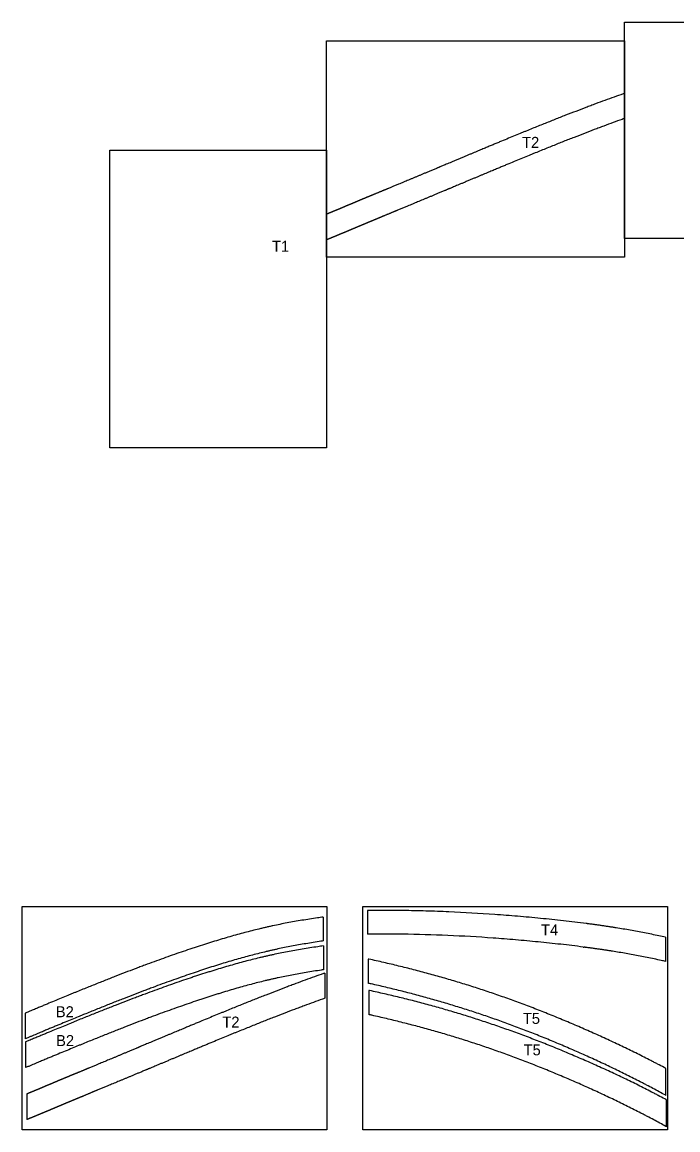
# Model space of a CAD drawing. Header units: inches. Extents: x -258 to 221, y -290 to -19.
# Drawn here: x -33.1 to 63.8, y -290.1 to -126.4 of the extents above; entities that cross this region are included whole.
import ezdxf

# ---------------------------------------------------------------- set-up
doc = ezdxf.new("R2010")
doc.units = ezdxf.units.IN
doc.header["$MEASUREMENT"] = 0

msp = doc.modelspace()

# ---------------------------------------------------------------- linework, layer by layer
for p, q in [((11.38, -258.61), (11.38, -262.14)), ((17.96, -257.64), (17.96, -261.14)), ((50.38, -259.58), (50.25, -259.56)), ((61.96, -261.58), (61.96, -265.16)), ((11.42, -262.87), (11.42, -266.41)), ((49.8, -263.04), (49.93, -263.05)), ((18.02, -264.81), (18.02, -268.39)), ((11.61, -266.9), (11.61, -270.61)), ((18.13, -269.44), (18.13, -273.03)), ((-32.62, -272.8), (-32.62, -276.6)), ((-32.58, -277.07), (-32.58, -280.86)), ((62.02, -284.97), (62.02, -280.99)), ((-32.39, -284.76), (-32.39, -288.54)), ((62.13, -289.61), (62.13, -285.62))]:
    msp.add_line(p, q)
for points in [[(55.89, -126.35), (99.89, -126.35), (99.89, -158.35), (55.89, -158.35)], [(11.89, -129.11), (55.89, -129.11), (55.89, -161.11), (11.89, -161.11)], [(-20.11, -145.25), (11.89, -145.25), (11.89, -189.25), (-20.11, -189.25)], [(-33.08, -257.05), (11.92, -257.05), (11.92, -290.05), (-33.08, -290.05)], [(17.27, -257.05), (62.27, -257.05), (62.27, -290.05), (17.27, -290.05)]]:
    msp.add_lwpolyline(points, close=True)
at = {"color": 7, "linetype": 'Continuous', "lineweight": 25}
for points, degree, knots in [([(55.89, -136.89), (55.82, -136.91), (55.32, -137.09), (54.38, -137.42), (53.02, -137.92), (51.86, -138.34), (50.92, -138.7), (49.96, -139.06), (48.73, -139.53), (47.46, -140.02), (46.42, -140.42), (45.37, -140.84), (44.27, -141.28), (43.14, -141.73), (42.28, -142.08), (41.54, -142.38), (40.94, -142.63), (40.32, -142.88), (39.52, -143.21), (38.52, -143.62), (37.64, -143.99), (36.91, -144.29), (36.45, -144.48), (36.07, -144.64), (35.69, -144.8), (35.16, -145.02), (34.47, -145.31), (33.83, -145.57), (33.29, -145.8), (32.87, -145.97), (32.44, -146.16), (32.06, -146.32), (31.75, -146.45), (31.51, -146.54), (31.27, -146.65), (31.03, -146.75), (30.79, -146.85), (30.48, -146.98), (30.13, -147.13), (29.75, -147.29), (29.41, -147.43), (29.13, -147.55), (28.88, -147.65), (28.72, -147.72), (28.6, -147.77), (28.53, -147.8), (28.47, -147.82), (28.38, -147.86), (28.27, -147.9), (28.15, -147.96), (27.98, -148.03), (27.77, -148.12), (27.52, -148.22), (27.2, -148.35), (26.82, -148.51), (26.45, -148.67), (26.17, -148.78), (25.9, -148.9), (25.56, -149.04), (25.16, -149.2), (24.77, -149.37), (24.38, -149.53), (23.87, -149.74), (23.26, -150), (22.27, -150.41), (21.53, -150.72), (21.03, -150.92)], 3, [0.6227187, 0.6227187, 0.6227187, 0.6227187, 0.6249976, 0.6406227, 0.6562478, 0.671873, 0.6796855, 0.6874981, 0.7031232, 0.7187483, 0.7265609, 0.7343734, 0.7499986, 0.7578111, 0.7656237, 0.7734362, 0.7773425, 0.7812488, 0.7890614, 0.7968739, 0.8046865, 0.8085928, 0.812499, 0.8144522, 0.8164053, 0.8203116, 0.8242179, 0.8281242, 0.8300773, 0.8320304, 0.8339836, 0.8359367, 0.8369133, 0.8378899, 0.8388664, 0.839843, 0.8408196, 0.8417961, 0.8437493, 0.8457024, 0.8476556, 0.8496087, 0.8515618, 0.853515, 0.8544916, 0.8554681, 0.8564447, 0.8574213, 0.8593744, 0.8613275, 0.8632807, 0.867187, 0.8710932, 0.8749995, 0.8828121, 0.8906246, 0.8945309, 0.8984372, 0.9062498, 0.9140623, 0.9218749, 0.9296874, 0.9375, 0.9531251, 0.9687502, 1.0000005, 1.0000005, 1.0000005, 1.0000005]), ([(55.89, -140.6), (55.77, -140.64), (55.22, -140.84), (54.22, -141.2), (53.08, -141.62), (52.15, -141.97), (51.2, -142.33), (49.99, -142.79), (48.73, -143.28), (47.7, -143.68), (46.66, -144.09), (45.57, -144.53), (44.45, -144.98), (43.59, -145.33), (42.86, -145.63), (42.26, -145.87), (41.65, -146.12), (40.85, -146.44), (39.85, -146.86), (38.98, -147.22), (38.26, -147.52), (37.79, -147.71), (37.42, -147.87), (37.04, -148.03), (36.51, -148.25), (35.82, -148.54), (35.18, -148.8), (34.65, -149.03), (34.23, -149.2), (33.79, -149.39), (33.41, -149.54), (33.1, -149.67), (32.87, -149.77), (32.63, -149.87), (32.38, -149.98), (32.14, -150.08), (31.84, -150.21), (31.48, -150.35), (31.1, -150.51), (30.77, -150.65), (30.48, -150.78), (30.23, -150.88), (30.07, -150.95), (29.96, -150.99), (29.89, -151.02), (29.82, -151.05), (29.73, -151.09), (29.63, -151.13), (29.5, -151.19), (29.33, -151.26), (29.12, -151.35), (28.87, -151.45), (28.55, -151.58), (28.17, -151.74), (27.8, -151.9), (27.52, -152.01), (27.25, -152.13), (26.91, -152.27), (26.51, -152.44), (26.11, -152.6), (25.73, -152.76), (25.34, -152.92), (24.97, -153.08), (24.48, -153.28), (23.61, -153.64), (22.87, -153.95), (22.38, -154.15)], 3, [0.6366288, 0.6366288, 0.6366288, 0.6366288, 0.640626, 0.6562509, 0.6718759, 0.6796883, 0.6875008, 0.7031257, 0.7187507, 0.7265632, 0.7343756, 0.7500006, 0.757813, 0.7656255, 0.773438, 0.7773442, 0.7812504, 0.7890629, 0.7968754, 0.8046879, 0.8085941, 0.8125003, 0.8144534, 0.8164066, 0.8203128, 0.824219, 0.8281253, 0.8300784, 0.8320315, 0.8339846, 0.8359377, 0.8369143, 0.8378909, 0.8388674, 0.839844, 0.8408205, 0.8417971, 0.8437502, 0.8457033, 0.8476565, 0.8496096, 0.8515627, 0.8535158, 0.8544924, 0.8554689, 0.8564455, 0.857422, 0.8593752, 0.8613283, 0.8632814, 0.8671876, 0.8710939, 0.8750001, 0.8828126, 0.890625, 0.8945313, 0.8984375, 0.90625, 0.9140625, 0.9218749, 0.9296874, 0.9374999, 0.9453123, 0.9531248, 0.9687498, 0.9999996, 0.9999996, 0.9999996, 0.9999996]), ([(21.03, -150.92), (20.22, -151.26), (19.19, -151.69), (18.62, -151.93), (18.08, -152.15), (17.63, -152.34), (17.31, -152.47), (17.1, -152.56), (16.96, -152.62), (16.9, -152.65), (16.87, -152.66), (16.85, -152.66), (16.81, -152.68), (16.72, -152.72), (16.57, -152.78), (16.35, -152.88), (16.02, -153.01), (15.59, -153.2), (15.24, -153.34), (15.06, -153.42), (14.95, -153.46), (14.87, -153.5), (14.79, -153.53), (14.74, -153.55), (14.66, -153.59), (14.47, -153.67), (14.18, -153.79), (13.87, -153.92), (13.58, -154.04), (13.35, -154.14), (13.19, -154.2), (13.07, -154.25), (12.97, -154.3), (12.9, -154.32), (12.85, -154.35), (12.81, -154.37), (12.77, -154.38), (12.75, -154.39), (12.74, -154.39), (12.73, -154.4), (12.72, -154.4), (12.71, -154.4), (12.7, -154.41), (12.68, -154.42), (12.65, -154.43), (12.6, -154.45), (12.53, -154.48), (12.44, -154.52), (12.31, -154.57), (12.16, -154.64), (11.98, -154.71), (11.89, -154.75)], 2, [-0.0000012, -0.0000012, -0.0000012, 0.0843935, 0.1181514, 0.1519092, 0.1856671, 0.2109855, 0.2278645, 0.2405237, 0.2468533, 0.2494906, 0.2505455, 0.2521279, 0.2574026, 0.2658421, 0.2785013, 0.2953802, 0.3206986, 0.346017, 0.3586762, 0.3650058, 0.3692256, 0.3734453, 0.3766101, 0.37872, 0.3839946, 0.3966538, 0.4135328, 0.4304117, 0.4472906, 0.4599499, 0.4683893, 0.4768288, 0.4831584, 0.4873781, 0.4915979, 0.4947627, 0.4968725, 0.4984549, 0.4992461, 0.4997736, 0.5003011, 0.5008285, 0.5016197, 0.5032021, 0.505312, 0.5084768, 0.5126965, 0.5190261, 0.5274656, 0.5359051, 0.547537, 0.547537, 0.547537]), ([(22.38, -154.15), (21.53, -154.51), (20.38, -154.98), (19.78, -155.24), (19.31, -155.43), (18.86, -155.62), (18.51, -155.77), (18.34, -155.84), (18.28, -155.86), (18.22, -155.89), (18.18, -155.91), (18.12, -155.93), (18, -155.98), (17.82, -156.06), (17.54, -156.17), (17.18, -156.32), (16.86, -156.46), (16.62, -156.56), (16.44, -156.63), (16.32, -156.69), (16.23, -156.72), (16.19, -156.74), (16.15, -156.76), (16.11, -156.77), (16.06, -156.79), (15.98, -156.83), (15.84, -156.89), (15.66, -156.96), (15.34, -157.1), (14.96, -157.26), (14.67, -157.38), (14.48, -157.46), (14.35, -157.51), (14.27, -157.55), (14.21, -157.57), (14.16, -157.59), (14.12, -157.61), (14.1, -157.62), (14.09, -157.62), (14.08, -157.63), (14.07, -157.63), (14.06, -157.63), (14.05, -157.64), (14.03, -157.65), (14, -157.66), (13.94, -157.69), (13.87, -157.71), (13.79, -157.75), (13.67, -157.8), (13.51, -157.86), (13.28, -157.96), (13.03, -158.06), (12.79, -158.16), (12.55, -158.26), (12.35, -158.34), (12.2, -158.4), (12.11, -158.44), (12.04, -158.47), (12.01, -158.48), (12, -158.49), (11.98, -158.49), (11.97, -158.5), (11.95, -158.51), (11.91, -158.52), (11.89, -158.53)], 2, [0.0000009, 0.0000009, 0.0000009, 0.088243, 0.132364, 0.161778, 0.191192, 0.2206061, 0.2389898, 0.244505, 0.2481817, 0.2518585, 0.2555352, 0.2610504, 0.2720806, 0.2867876, 0.3088481, 0.3309087, 0.3456157, 0.3566459, 0.3639994, 0.3695146, 0.3722721, 0.3741105, 0.3759489, 0.3777873, 0.3805448, 0.3860599, 0.3934135, 0.4044437, 0.4265042, 0.4485647, 0.4632718, 0.474302, 0.4816555, 0.4871706, 0.4908474, 0.4945242, 0.4972817, 0.4986605, 0.4993499, 0.4998095, 0.5002691, 0.5007287, 0.5014181, 0.5027968, 0.5055544, 0.5092312, 0.5129079, 0.518423, 0.5257766, 0.5368068, 0.5515138, 0.5662208, 0.5809278, 0.5956349, 0.6066651, 0.6140186, 0.6195337, 0.6222913, 0.6236701, 0.6245893, 0.6255085, 0.6264277, 0.6278064, 0.6304376, 0.6304376, 0.6304376]), ([(11.38, -258.61), (11.1, -258.65), (10.43, -258.74), (9.38, -258.9), (8.24, -259.09), (7.13, -259.28), (6.05, -259.48), (5, -259.68), (4.13, -259.86), (3.44, -260.01), (2.93, -260.13), (2.42, -260.25), (1.73, -260.41), (0.86, -260.63), (-0.2, -260.9), (-1.29, -261.19), (-2.39, -261.51), (-3.52, -261.84), (-4.48, -262.13), (-5.26, -262.37), (-6.05, -262.62), (-6.86, -262.88), (-7.69, -263.15), (-8.53, -263.43), (-9.6, -263.79), (-10.9, -264.24), (-12.22, -264.71), (-13.58, -265.2), (-14.74, -265.63), (-15.68, -265.98), (-16.64, -266.35), (-17.87, -266.81), (-19.14, -267.31), (-20.17, -267.71), (-21.23, -268.13), (-22.32, -268.57), (-23.45, -269.02), (-24.32, -269.37), (-25.06, -269.67), (-25.66, -269.92), (-26.28, -270.17), (-27.07, -270.5), (-28.08, -270.91), (-28.96, -271.27), (-29.68, -271.58), (-30.15, -271.77), (-30.52, -271.93), (-30.91, -272.09), (-31.44, -272.31), (-32.05, -272.56), (-32.46, -272.73), (-32.62, -272.8)], 3, [0.317412, 0.317412, 0.317412, 0.317412, 0.3281203, 0.3437454, 0.3593706, 0.3749957, 0.3906208, 0.4062459, 0.421871, 0.4296836, 0.4374962, 0.4453087, 0.4531213, 0.4687464, 0.4843715, 0.4999966, 0.5156218, 0.5312469, 0.546872, 0.5546846, 0.5624971, 0.5781222, 0.5859348, 0.5937474, 0.6093725, 0.6249976, 0.6406227, 0.6562478, 0.671873, 0.6796855, 0.6874981, 0.7031232, 0.7187483, 0.7265609, 0.7343734, 0.7499986, 0.7578111, 0.7656237, 0.7734362, 0.7773425, 0.7812488, 0.7890614, 0.7968739, 0.8046865, 0.8085928, 0.812499, 0.8144522, 0.8164053, 0.8203116, 0.8242179, 0.8267344, 0.8267344, 0.8267344, 0.8267344]), ([(23.17, -257.64), (23.14, -257.64), (23.07, -257.64), (22.93, -257.64), (22.7, -257.63), (22.38, -257.63), (22.08, -257.63), (21.84, -257.62), (21.62, -257.62), (21.33, -257.62), (20.88, -257.62), (20.31, -257.62), (19.64, -257.62), (18.96, -257.62), (18.4, -257.63), (18.07, -257.63), (17.96, -257.64)], 3, [-0.00000721, -0.00000721, -0.00000721, -0.00000721, 0.00096936, 0.00194593, 0.00389907, 0.00780535, 0.01171163, 0.01366477, 0.01561791, 0.01952419, 0.02343047, 0.03124303, 0.03905559, 0.04686815, 0.05468071, 0.05851507, 0.05851507, 0.05851507, 0.05851507]), ([(50.25, -259.56), (49.12, -259.42), (46.87, -259.15), (43.5, -258.8), (40.12, -258.49), (35.61, -258.13), (31.09, -257.87), (26.57, -257.7), (24.3, -257.66), (23.17, -257.64)], 3, [-0.000013, -0.000013, -0.000013, -0.000013, 0.125058, 0.250129, 0.3752, 0.500271, 0.750413, 0.875484, 1.000555, 1.000555, 1.000555, 1.000555]), ([(61.96, -261.58), (61.64, -261.51), (60.59, -261.29), (58.86, -260.94), (57.1, -260.61), (55.71, -260.37), (54.85, -260.23), (54.16, -260.12), (53.64, -260.04), (53.12, -259.96), (52.6, -259.88), (52.16, -259.82), (51.81, -259.77), (51.59, -259.74), (51.42, -259.72), (51.24, -259.69), (51, -259.66), (50.75, -259.63), (50.54, -259.6), (50.43, -259.59), (50.38, -259.58)], 3, [0.8298899, 0.8298899, 0.8298899, 0.8298899, 0.843759, 0.8750098, 0.9062607, 0.9218861, 0.9375115, 0.9453243, 0.953137, 0.9609497, 0.9687624, 0.9765751, 0.9804815, 0.9843878, 0.986341, 0.9882942, 0.9922005, 0.9961069, 0.9980601, 1.0000133, 1.0000133, 1.0000133, 1.0000133]), ([(23.12, -261.14), (23.09, -261.14), (23.02, -261.14), (22.89, -261.14), (22.72, -261.13), (22.53, -261.13), (22.28, -261.13), (21.98, -261.13), (21.54, -261.12), (20.98, -261.12), (20.32, -261.12), (19.65, -261.12), (18.99, -261.12), (18.42, -261.13), (18.08, -261.13), (17.96, -261.14)], 3, [0.00000335, 0.00000335, 0.00000335, 0.00000335, 0.00097991, 0.00195647, 0.00390959, 0.00586271, 0.00781582, 0.01172206, 0.01562829, 0.02344077, 0.03125324, 0.03906571, 0.04687818, 0.05469065, 0.05906756, 0.05906756, 0.05906756, 0.05906756]), ([(49.8, -263.04), (48.7, -262.89), (46.48, -262.63), (43.15, -262.28), (39.82, -261.97), (35.37, -261.62), (29.81, -261.3), (25.35, -261.17), (23.12, -261.14)], 3, [0, 0, 0, 0, 0.125064, 0.250128, 0.375193, 0.500257, 0.750385, 1.000514, 1.000514, 1.000514, 1.000514]), ([(11.38, -262.14), (11.27, -262.16), (10.78, -262.23), (9.92, -262.36), (8.82, -262.54), (7.75, -262.72), (6.7, -262.92), (5.69, -263.11), (4.86, -263.29), (4.2, -263.43), (3.71, -263.54), (3.22, -263.66), (2.56, -263.81), (1.72, -264.02), (0.69, -264.28), (-0.35, -264.57), (-1.43, -264.87), (-2.52, -265.19), (-3.46, -265.47), (-4.22, -265.71), (-4.99, -265.95), (-5.78, -266.21), (-6.59, -266.47), (-7.42, -266.75), (-8.46, -267.1), (-9.74, -267.55), (-11.04, -268.01), (-12.38, -268.49), (-13.52, -268.91), (-14.45, -269.26), (-15.4, -269.62), (-16.61, -270.08), (-17.87, -270.57), (-18.89, -270.97), (-19.94, -271.38), (-21.02, -271.82), (-22.14, -272.27), (-23.01, -272.62), (-23.74, -272.91), (-24.34, -273.16), (-24.95, -273.41), (-25.74, -273.73), (-26.74, -274.15), (-27.62, -274.51), (-28.34, -274.81), (-28.8, -275), (-29.18, -275.16), (-29.56, -275.32), (-30.09, -275.54), (-30.78, -275.83), (-31.41, -276.09), (-31.95, -276.32), (-32.31, -276.47), (-32.54, -276.56), (-32.62, -276.6)], 3, [0.3238958, 0.3238958, 0.3238958, 0.3238958, 0.3281271, 0.3437521, 0.359377, 0.375002, 0.3906269, 0.4062518, 0.4218768, 0.4296893, 0.4375017, 0.4453142, 0.4531267, 0.4687516, 0.4843766, 0.5000015, 0.5156264, 0.5312514, 0.5468763, 0.5546888, 0.5625013, 0.5781262, 0.5859387, 0.5937511, 0.6093761, 0.625001, 0.640626, 0.6562509, 0.6718759, 0.6796883, 0.6875008, 0.7031257, 0.7187507, 0.7265632, 0.7343756, 0.7500006, 0.757813, 0.7656255, 0.773438, 0.7773442, 0.7812504, 0.7890629, 0.7968754, 0.8046879, 0.8085941, 0.8125003, 0.8144534, 0.8164066, 0.8203128, 0.824219, 0.8281253, 0.8300784, 0.8320315, 0.8331617, 0.8331617, 0.8331617, 0.8331617]), ([(11.42, -262.87), (11.14, -262.91), (10.47, -263.01), (9.43, -263.16), (8.29, -263.35), (7.18, -263.54), (6.09, -263.74), (5.04, -263.95), (4.17, -264.13), (3.48, -264.28), (2.97, -264.39), (2.46, -264.51), (1.77, -264.67), (0.9, -264.89), (-0.16, -265.16), (-1.25, -265.46), (-2.35, -265.77), (-3.48, -266.1), (-4.44, -266.39), (-5.22, -266.63), (-6.01, -266.88), (-6.82, -267.14), (-7.65, -267.41), (-8.49, -267.69), (-9.56, -268.05), (-10.86, -268.51), (-12.18, -268.97), (-13.54, -269.47), (-14.7, -269.89), (-15.64, -270.25), (-16.6, -270.61), (-17.83, -271.08), (-19.09, -271.57), (-20.13, -271.98), (-21.19, -272.39), (-22.28, -272.83), (-23.41, -273.28), (-24.28, -273.63), (-25.02, -273.93), (-25.62, -274.18), (-26.23, -274.43), (-27.03, -274.76), (-28.04, -275.17), (-28.92, -275.54), (-29.64, -275.84), (-30.11, -276.03), (-30.48, -276.19), (-30.87, -276.35), (-31.39, -276.57), (-32.01, -276.82), (-32.42, -277), (-32.58, -277.07)], 3, [0.317412, 0.317412, 0.317412, 0.317412, 0.3281203, 0.3437454, 0.3593706, 0.3749957, 0.3906208, 0.4062459, 0.421871, 0.4296836, 0.4374962, 0.4453087, 0.4531213, 0.4687464, 0.4843715, 0.4999966, 0.5156218, 0.5312469, 0.546872, 0.5546846, 0.5624971, 0.5781222, 0.5859348, 0.5937474, 0.6093725, 0.6249976, 0.6406227, 0.6562478, 0.671873, 0.6796855, 0.6874981, 0.7031232, 0.7187483, 0.7265609, 0.7343734, 0.7499986, 0.7578111, 0.7656237, 0.7734362, 0.7773425, 0.7812488, 0.7890614, 0.7968739, 0.8046865, 0.8085928, 0.812499, 0.8144522, 0.8164053, 0.8203116, 0.8242179, 0.8267344, 0.8267344, 0.8267344, 0.8267344]), ([(61.96, -265.16), (61.75, -265.11), (61.19, -264.99), (59.93, -264.72), (58.2, -264.38), (56.48, -264.06), (55.13, -263.82), (54.29, -263.69), (53.62, -263.58), (53.11, -263.5), (52.6, -263.42), (52.09, -263.35), (51.58, -263.28), (51.16, -263.22), (50.82, -263.17), (50.54, -263.13), (50.29, -263.1), (50.09, -263.07), (49.98, -263.06), (49.93, -263.05)], 3, [0.819116, 0.819116, 0.819116, 0.819116, 0.8281186, 0.8437432, 0.8749926, 0.9062419, 0.9218666, 0.9374913, 0.9453036, 0.953116, 0.9609283, 0.9687406, 0.976553, 0.9843653, 0.9882715, 0.9921777, 0.9960838, 0.9980369, 0.99999, 0.99999, 0.99999, 0.99999]), ([(62.02, -280.99), (61.94, -280.94), (61.53, -280.72), (60.96, -280.42), (60.3, -280.08), (59.64, -279.74), (58.81, -279.32), (57.81, -278.81), (56.8, -278.31), (55.44, -277.66), (53.7, -276.84), (51.56, -275.86), (49.41, -274.91), (47.25, -273.99), (45.45, -273.25), (44.01, -272.67), (42.57, -272.11), (40.79, -271.43), (38.66, -270.65), (36.53, -269.91), (34.77, -269.32), (33.36, -268.86), (32.3, -268.53), (31.24, -268.21), (29.82, -267.78), (28.03, -267.27), (26.22, -266.78), (24.75, -266.39), (23.64, -266.11), (22.54, -265.84), (21.43, -265.57), (20.33, -265.32), (19.24, -265.07), (18.47, -264.9), (18.07, -264.82), (18.02, -264.81)], 3, [0.1829995, 0.1829995, 0.1829995, 0.1829995, 0.1874909, 0.2031164, 0.2109291, 0.2187418, 0.2343672, 0.2499927, 0.2656181, 0.2812435, 0.3124944, 0.3437452, 0.3749961, 0.406247, 0.4374978, 0.4531232, 0.4687487, 0.4999995, 0.5312504, 0.5625012, 0.5937521, 0.6093775, 0.625003, 0.6406284, 0.6562538, 0.6875047, 0.7187555, 0.734381, 0.7500064, 0.7656318, 0.7812573, 0.7968827, 0.8125081, 0.8281335, 0.8298899, 0.8298899, 0.8298899, 0.8298899]), ([(11.42, -266.41), (11.31, -266.42), (10.83, -266.49), (9.97, -266.62), (8.86, -266.8), (7.79, -266.99), (6.75, -267.18), (5.73, -267.38), (4.9, -267.55), (4.24, -267.69), (3.75, -267.8), (3.26, -267.92), (2.6, -268.07), (1.76, -268.28), (0.73, -268.55), (-0.31, -268.83), (-1.39, -269.13), (-2.48, -269.45), (-3.42, -269.74), (-4.18, -269.97), (-4.95, -270.22), (-5.74, -270.47), (-6.55, -270.74), (-7.38, -271.01), (-8.42, -271.37), (-9.7, -271.81), (-11, -272.27), (-12.34, -272.75), (-13.48, -273.17), (-14.41, -273.52), (-15.36, -273.88), (-16.57, -274.34), (-17.82, -274.83), (-18.85, -275.23), (-19.9, -275.65), (-20.98, -276.08), (-22.1, -276.53), (-22.97, -276.88), (-23.7, -277.18), (-24.3, -277.42), (-24.91, -277.67), (-25.7, -278), (-26.7, -278.41), (-27.58, -278.77), (-28.3, -279.07), (-28.76, -279.26), (-29.14, -279.42), (-29.52, -279.58), (-30.05, -279.8), (-30.74, -280.09), (-31.37, -280.35), (-31.91, -280.58), (-32.27, -280.73), (-32.5, -280.82), (-32.58, -280.86)], 3, [0.3238958, 0.3238958, 0.3238958, 0.3238958, 0.3281271, 0.3437521, 0.359377, 0.375002, 0.3906269, 0.4062518, 0.4218768, 0.4296893, 0.4375017, 0.4453142, 0.4531267, 0.4687516, 0.4843766, 0.5000015, 0.5156264, 0.5312514, 0.5468763, 0.5546888, 0.5625013, 0.5781262, 0.5859387, 0.5937511, 0.6093761, 0.625001, 0.640626, 0.6562509, 0.6718759, 0.6796883, 0.6875008, 0.7031257, 0.7187507, 0.7265632, 0.7343756, 0.7500006, 0.757813, 0.7656255, 0.773438, 0.7773442, 0.7812504, 0.7890629, 0.7968754, 0.8046879, 0.8085941, 0.8125003, 0.8144534, 0.8164066, 0.8203128, 0.824219, 0.8281253, 0.8300784, 0.8320315, 0.8331617, 0.8331617, 0.8331617, 0.8331617]), ([(11.61, -266.9), (11.55, -266.92), (11.05, -267.1), (10.1, -267.43), (8.74, -267.92), (7.58, -268.35), (6.64, -268.7), (5.68, -269.07), (4.45, -269.54), (3.19, -270.03), (2.15, -270.43), (1.09, -270.85), (0, -271.29), (-1.13, -271.74), (-2, -272.09), (-2.74, -272.39), (-3.34, -272.64), (-3.95, -272.89), (-4.75, -273.22), (-5.76, -273.63), (-6.64, -274), (-7.36, -274.3), (-7.83, -274.49), (-8.2, -274.65), (-8.59, -274.81), (-9.11, -275.03), (-9.81, -275.32), (-10.44, -275.58), (-10.98, -275.81), (-11.4, -275.98), (-11.84, -276.17), (-12.21, -276.32), (-12.52, -276.45), (-12.76, -276.55), (-13, -276.65), (-13.25, -276.76), (-13.49, -276.86), (-13.79, -276.99), (-14.15, -277.14), (-14.53, -277.29), (-14.86, -277.44), (-15.15, -277.56), (-15.39, -277.66), (-15.56, -277.73), (-15.67, -277.77), (-15.74, -277.8), (-15.81, -277.83), (-15.89, -277.87), (-16, -277.91), (-16.13, -277.97), (-16.3, -278.04), (-16.51, -278.13), (-16.75, -278.23), (-17.07, -278.36), (-17.46, -278.52), (-17.82, -278.67), (-18.1, -278.79), (-18.38, -278.91), (-18.71, -279.05), (-19.11, -279.21), (-19.51, -279.38), (-19.89, -279.54), (-20.4, -279.75), (-21.02, -280.01), (-22.01, -280.42), (-22.75, -280.73), (-23.24, -280.93)], 3, [0.6227187, 0.6227187, 0.6227187, 0.6227187, 0.6249976, 0.6406227, 0.6562478, 0.671873, 0.6796855, 0.6874981, 0.7031232, 0.7187483, 0.7265609, 0.7343734, 0.7499986, 0.7578111, 0.7656237, 0.7734362, 0.7773425, 0.7812488, 0.7890614, 0.7968739, 0.8046865, 0.8085928, 0.812499, 0.8144522, 0.8164053, 0.8203116, 0.8242179, 0.8281242, 0.8300773, 0.8320304, 0.8339836, 0.8359367, 0.8369133, 0.8378899, 0.8388664, 0.839843, 0.8408196, 0.8417961, 0.8437493, 0.8457024, 0.8476556, 0.8496087, 0.8515618, 0.853515, 0.8544916, 0.8554681, 0.8564447, 0.8574213, 0.8593744, 0.8613275, 0.8632807, 0.867187, 0.8710932, 0.8749995, 0.8828121, 0.8906246, 0.8945309, 0.8984372, 0.9062498, 0.9140623, 0.9218749, 0.9296874, 0.9375, 0.9531251, 0.9687502, 1.0000005, 1.0000005, 1.0000005, 1.0000005]), ([(62.02, -284.97), (61.98, -284.95), (61.65, -284.77), (61.02, -284.42), (60.11, -283.93), (59.33, -283.52), (58.69, -283.19), (58.04, -282.85), (57.23, -282.44), (56.25, -281.95), (55.26, -281.46), (53.93, -280.81), (52.23, -280.01), (50.13, -279.05), (48.02, -278.12), (45.9, -277.22), (44.13, -276.49), (42.72, -275.93), (41.31, -275.38), (39.56, -274.71), (37.48, -273.95), (35.4, -273.22), (33.67, -272.64), (32.29, -272.2), (31.26, -271.88), (30.23, -271.56), (28.84, -271.14), (27.09, -270.64), (25.31, -270.16), (23.88, -269.78), (22.8, -269.51), (21.71, -269.24), (20.63, -268.98), (19.55, -268.73), (18.68, -268.53), (18.18, -268.42), (18.02, -268.39)], 3, [0.1538315, 0.1538315, 0.1538315, 0.1538315, 0.1562575, 0.1718822, 0.1875069, 0.2031315, 0.2109439, 0.2187562, 0.2343809, 0.2500056, 0.2656302, 0.2812549, 0.3125043, 0.3437536, 0.375003, 0.4062523, 0.4375017, 0.4531263, 0.468751, 0.5000004, 0.5312497, 0.5624991, 0.5937484, 0.6093731, 0.6249978, 0.6406225, 0.6562471, 0.6874965, 0.7187458, 0.7343705, 0.7499952, 0.7656199, 0.7812445, 0.7968692, 0.8124939, 0.819116, 0.819116, 0.819116, 0.819116]), ([(62.13, -285.62), (62.04, -285.58), (61.64, -285.36), (61.07, -285.06), (60.41, -284.72), (59.75, -284.38), (58.92, -283.95), (57.92, -283.45), (56.91, -282.95), (55.54, -282.29), (53.81, -281.47), (51.67, -280.5), (49.52, -279.55), (47.36, -278.63), (45.56, -277.89), (44.12, -277.31), (42.68, -276.75), (40.9, -276.07), (38.77, -275.29), (36.64, -274.55), (34.87, -273.96), (33.46, -273.5), (32.41, -273.17), (31.35, -272.85), (29.93, -272.42), (28.14, -271.91), (26.32, -271.41), (24.86, -271.03), (23.75, -270.75), (22.65, -270.48), (21.54, -270.21), (20.44, -269.96), (19.34, -269.71), (18.58, -269.54), (18.17, -269.45), (18.13, -269.44)], 3, [0.1829995, 0.1829995, 0.1829995, 0.1829995, 0.1874909, 0.2031164, 0.2109291, 0.2187418, 0.2343672, 0.2499927, 0.2656181, 0.2812435, 0.3124944, 0.3437452, 0.3749961, 0.406247, 0.4374978, 0.4531232, 0.4687487, 0.4999995, 0.5312504, 0.5625012, 0.5937521, 0.6093775, 0.625003, 0.6406284, 0.6562538, 0.6875047, 0.7187555, 0.734381, 0.7500064, 0.7656318, 0.7812573, 0.7968827, 0.8125081, 0.8281335, 0.8298899, 0.8298899, 0.8298899, 0.8298899]), ([(11.61, -270.61), (11.5, -270.65), (10.95, -270.85), (9.94, -271.21), (8.8, -271.63), (7.87, -271.98), (6.92, -272.34), (5.71, -272.8), (4.46, -273.29), (3.43, -273.69), (2.38, -274.1), (1.3, -274.54), (0.18, -274.99), (-0.68, -275.34), (-1.42, -275.63), (-2.02, -275.88), (-2.63, -276.13), (-3.42, -276.45), (-4.42, -276.87), (-5.3, -277.23), (-6.02, -277.53), (-6.48, -277.72), (-6.86, -277.88), (-7.24, -278.04), (-7.76, -278.26), (-8.46, -278.55), (-9.09, -278.81), (-9.63, -279.04), (-10.05, -279.21), (-10.48, -279.39), (-10.86, -279.55), (-11.17, -279.68), (-11.41, -279.78), (-11.65, -279.88), (-11.89, -279.99), (-12.13, -280.09), (-12.44, -280.21), (-12.79, -280.36), (-13.17, -280.52), (-13.51, -280.66), (-13.8, -280.78), (-14.04, -280.89), (-14.21, -280.96), (-14.32, -281), (-14.39, -281.03), (-14.45, -281.06), (-14.54, -281.1), (-14.65, -281.14), (-14.78, -281.2), (-14.95, -281.27), (-15.16, -281.35), (-15.4, -281.46), (-15.72, -281.59), (-16.11, -281.75), (-16.47, -281.9), (-16.75, -282.02), (-17.03, -282.14), (-17.37, -282.28), (-17.77, -282.44), (-18.16, -282.61), (-18.55, -282.77), (-18.93, -282.93), (-19.31, -283.08), (-19.8, -283.29), (-20.66, -283.65), (-21.41, -283.96), (-21.9, -284.16)], 3, [0.6366288, 0.6366288, 0.6366288, 0.6366288, 0.640626, 0.6562509, 0.6718759, 0.6796883, 0.6875008, 0.7031257, 0.7187507, 0.7265632, 0.7343756, 0.7500006, 0.757813, 0.7656255, 0.773438, 0.7773442, 0.7812504, 0.7890629, 0.7968754, 0.8046879, 0.8085941, 0.8125003, 0.8144534, 0.8164066, 0.8203128, 0.824219, 0.8281253, 0.8300784, 0.8320315, 0.8339846, 0.8359377, 0.8369143, 0.8378909, 0.8388674, 0.839844, 0.8408205, 0.8417971, 0.8437502, 0.8457033, 0.8476565, 0.8496096, 0.8515627, 0.8535158, 0.8544924, 0.8554689, 0.8564455, 0.857422, 0.8593752, 0.8613283, 0.8632814, 0.8671876, 0.8710939, 0.8750001, 0.8828126, 0.890625, 0.8945313, 0.8984375, 0.90625, 0.9140625, 0.9218749, 0.9296874, 0.9374999, 0.9453123, 0.9531248, 0.9687498, 0.9999996, 0.9999996, 0.9999996, 0.9999996]), ([(62.13, -289.61), (62.09, -289.59), (61.76, -289.4), (61.13, -289.06), (60.22, -288.57), (59.44, -288.16), (58.8, -287.82), (58.15, -287.49), (57.34, -287.08), (56.36, -286.58), (55.37, -286.1), (54.04, -285.45), (52.34, -284.65), (50.24, -283.69), (48.13, -282.76), (46.01, -281.86), (44.24, -281.13), (42.83, -280.57), (41.42, -280.01), (39.67, -279.35), (37.59, -278.59), (35.51, -277.86), (33.78, -277.28), (32.4, -276.84), (31.37, -276.51), (30.34, -276.2), (28.95, -275.78), (27.2, -275.28), (25.42, -274.79), (23.99, -274.42), (22.9, -274.15), (21.82, -273.88), (20.74, -273.62), (19.66, -273.37), (18.79, -273.17), (18.28, -273.06), (18.13, -273.03)], 3, [0.1538315, 0.1538315, 0.1538315, 0.1538315, 0.1562575, 0.1718822, 0.1875069, 0.2031315, 0.2109439, 0.2187562, 0.2343809, 0.2500056, 0.2656302, 0.2812549, 0.3125043, 0.3437536, 0.375003, 0.4062523, 0.4375017, 0.4531263, 0.468751, 0.5000004, 0.5312497, 0.5624991, 0.5937484, 0.6093731, 0.6249978, 0.6406225, 0.6562471, 0.6874965, 0.7187458, 0.7343705, 0.7499952, 0.7656199, 0.7812445, 0.7968692, 0.8124939, 0.819116, 0.819116, 0.819116, 0.819116]), ([(-23.24, -280.93), (-24.05, -281.27), (-25.09, -281.7), (-25.65, -281.93), (-26.2, -282.16), (-26.65, -282.35), (-26.96, -282.48), (-27.18, -282.57), (-27.31, -282.63), (-27.38, -282.66), (-27.4, -282.67), (-27.42, -282.67), (-27.47, -282.69), (-27.56, -282.73), (-27.71, -282.79), (-27.92, -282.88), (-28.25, -283.02), (-28.69, -283.21), (-29.04, -283.35), (-29.22, -283.43), (-29.32, -283.47), (-29.41, -283.51), (-29.48, -283.54), (-29.54, -283.56), (-29.62, -283.6), (-29.8, -283.67), (-30.09, -283.8), (-30.4, -283.93), (-30.69, -284.05), (-30.93, -284.15), (-31.08, -284.21), (-31.2, -284.26), (-31.3, -284.3), (-31.37, -284.33), (-31.42, -284.36), (-31.47, -284.37), (-31.5, -284.39), (-31.52, -284.4), (-31.54, -284.4), (-31.54, -284.41), (-31.55, -284.41), (-31.56, -284.41), (-31.57, -284.42), (-31.59, -284.43), (-31.63, -284.44), (-31.68, -284.46), (-31.74, -284.49), (-31.84, -284.53), (-31.97, -284.58), (-32.12, -284.64), (-32.29, -284.72), (-32.39, -284.76)], 2, [-0.0000012, -0.0000012, -0.0000012, 0.0843935, 0.1181514, 0.1519092, 0.1856671, 0.2109855, 0.2278645, 0.2405237, 0.2468533, 0.2494906, 0.2505455, 0.2521279, 0.2574026, 0.2658421, 0.2785013, 0.2953802, 0.3206986, 0.346017, 0.3586762, 0.3650058, 0.3692256, 0.3734453, 0.3766101, 0.37872, 0.3839946, 0.3966538, 0.4135328, 0.4304117, 0.4472906, 0.4599499, 0.4683893, 0.4768288, 0.4831584, 0.4873781, 0.4915979, 0.4947627, 0.4968725, 0.4984549, 0.4992461, 0.4997736, 0.5003011, 0.5008285, 0.5016197, 0.5032021, 0.505312, 0.5084768, 0.5126965, 0.5190261, 0.5274656, 0.5359051, 0.547537, 0.547537, 0.547537]), ([(-21.9, -284.16), (-22.75, -284.51), (-23.89, -284.99), (-24.5, -285.25), (-24.97, -285.44), (-25.41, -285.63), (-25.76, -285.77), (-25.93, -285.85), (-26, -285.87), (-26.05, -285.89), (-26.1, -285.91), (-26.16, -285.94), (-26.27, -285.99), (-26.46, -286.06), (-26.73, -286.18), (-27.1, -286.33), (-27.42, -286.47), (-27.66, -286.57), (-27.83, -286.64), (-27.96, -286.7), (-28.04, -286.73), (-28.09, -286.75), (-28.12, -286.77), (-28.16, -286.78), (-28.21, -286.8), (-28.3, -286.84), (-28.43, -286.9), (-28.62, -286.97), (-28.93, -287.11), (-29.32, -287.27), (-29.61, -287.39), (-29.8, -287.47), (-29.92, -287.52), (-30.01, -287.56), (-30.07, -287.58), (-30.11, -287.6), (-30.15, -287.62), (-30.18, -287.63), (-30.19, -287.63), (-30.2, -287.64), (-30.2, -287.64), (-30.21, -287.64), (-30.22, -287.65), (-30.24, -287.65), (-30.28, -287.67), (-30.34, -287.69), (-30.4, -287.72), (-30.49, -287.76), (-30.6, -287.81), (-30.77, -287.87), (-30.99, -287.97), (-31.24, -288.07), (-31.49, -288.17), (-31.72, -288.27), (-31.93, -288.35), (-32.07, -288.41), (-32.17, -288.45), (-32.23, -288.48), (-32.26, -288.49), (-32.28, -288.5), (-32.29, -288.5), (-32.31, -288.51), (-32.33, -288.52), (-32.37, -288.53), (-32.39, -288.54)], 2, [0.0000009, 0.0000009, 0.0000009, 0.088243, 0.132364, 0.161778, 0.191192, 0.2206061, 0.2389898, 0.244505, 0.2481817, 0.2518585, 0.2555352, 0.2610504, 0.2720806, 0.2867876, 0.3088481, 0.3309087, 0.3456157, 0.3566459, 0.3639994, 0.3695146, 0.3722721, 0.3741105, 0.3759489, 0.3777873, 0.3805448, 0.3860599, 0.3934135, 0.4044437, 0.4265042, 0.4485647, 0.4632718, 0.474302, 0.4816555, 0.4871706, 0.4908474, 0.4945242, 0.4972817, 0.4986605, 0.4993499, 0.4998095, 0.5002691, 0.5007287, 0.5014181, 0.5027968, 0.5055544, 0.5092312, 0.5129079, 0.518423, 0.5257766, 0.5368068, 0.5515138, 0.5662208, 0.5809278, 0.5956349, 0.6066651, 0.6140186, 0.6195337, 0.6222913, 0.6236701, 0.6245893, 0.6255085, 0.6264277, 0.6278064, 0.6304376, 0.6304376, 0.6304376])]:
    msp.add_open_spline(points, degree=degree, knots=knots, dxfattribs=at)

# ---------------------------------------------------------------- texts
at = {"color": 3}
for s, p in [('T2', (40.77, -144.93)), ('T1', (3.83, -160.29)), ('T4', (43.57, -261.32)), ('B2', (-28.11, -273.41)), ('T2', (-3.51, -274.94)), ('T5', (40.89, -274.4)), ('B2', (-28.07, -277.67)), ('T5', (41, -279.04))]:
    msp.add_text(s, height=1.624, dxfattribs=at).set_placement(p)

doc.saveas('drawing.dxf')
